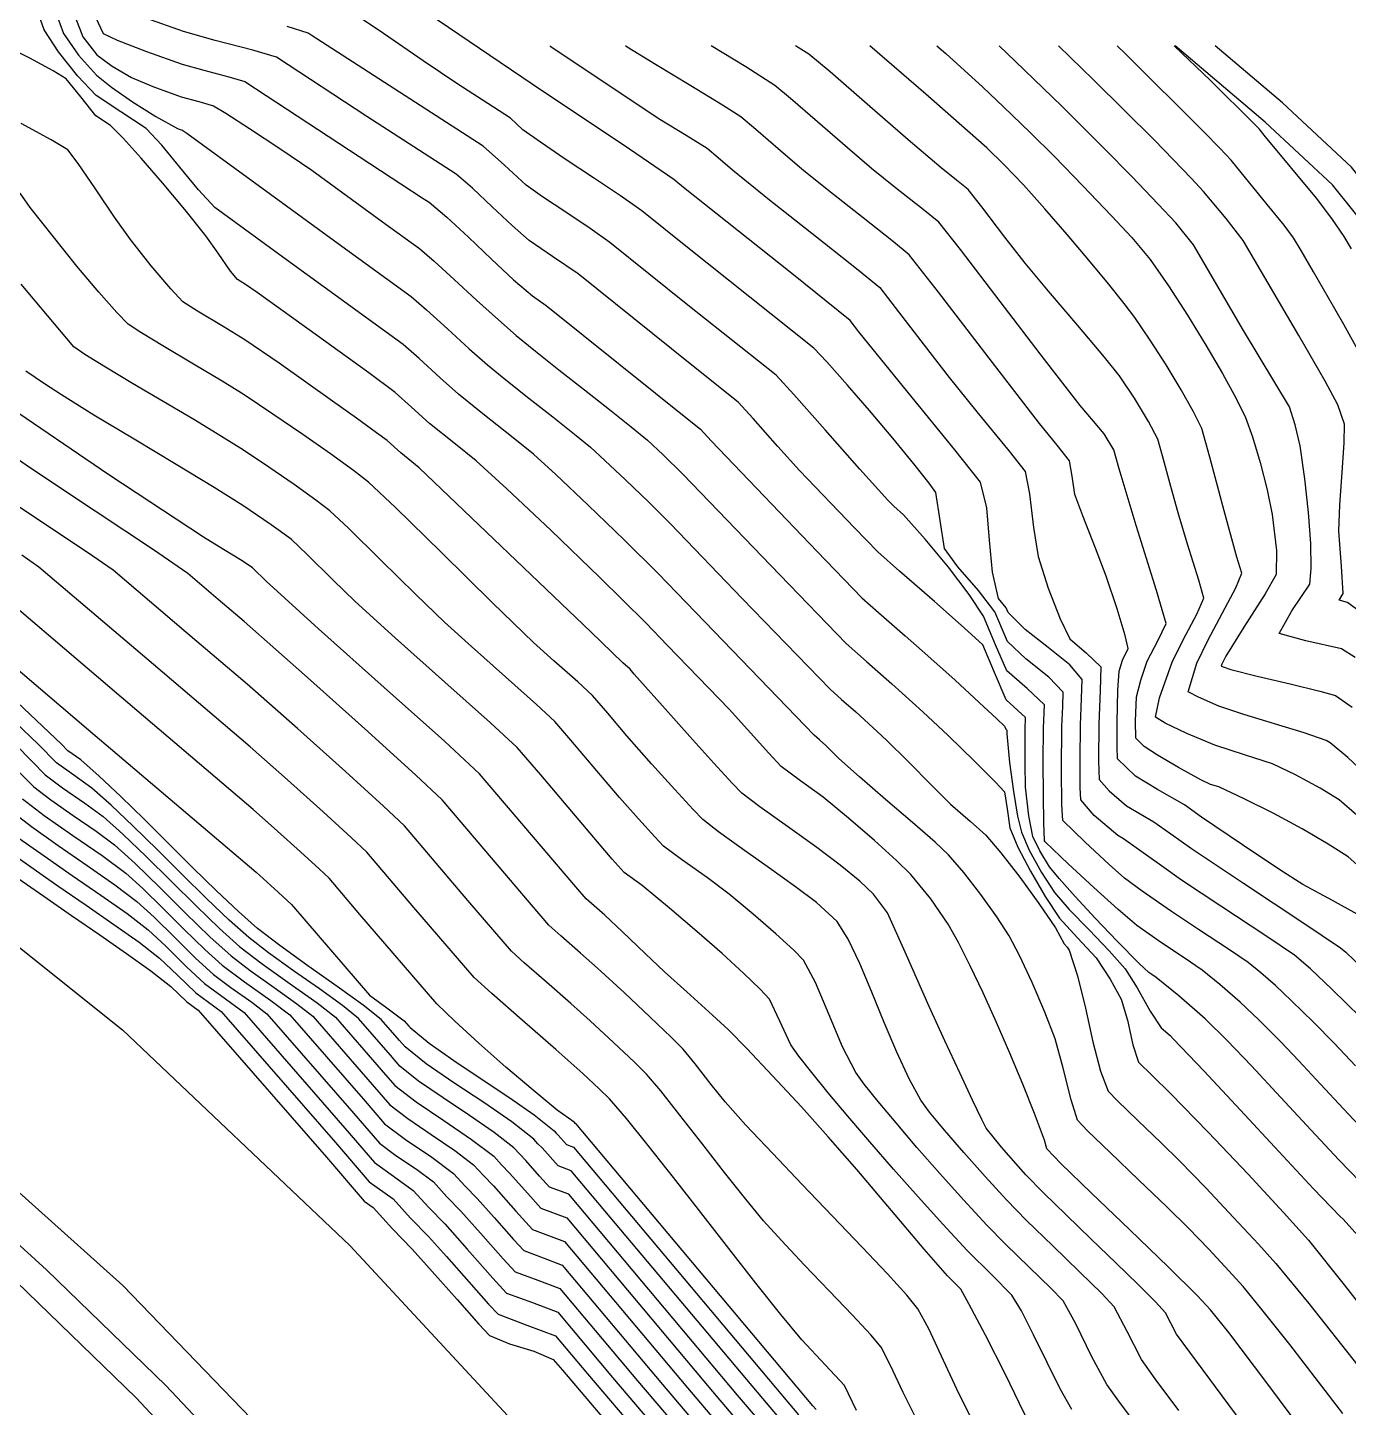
# Model space of a CAD drawing. Extents: x 62300 to 62842, y 108162 to 108784.
# Drawn here: x 62508.02 to 62548.9, y 108607.04 to 108649.77 of the extents above; entities that cross this region are included whole.
import ezdxf

# ---------------------------------------------------------------- set-up
doc = ezdxf.new("R2010")
doc.units = 0
doc.header["$LTSCALE"] = 1.000002
doc.header["$MEASUREMENT"] = 0
for name, color, linetype in [('Bâti', 7, 'Continuous'), ('curve livello 1m', 2, 'Continuous'), ('curve livello 5m', 7, 'Continuous'), ('Strade', 7, 'Continuous')]:
    doc.layers.add(name, color=color, linetype=linetype)

msp = doc.modelspace()

# ---------------------------------------------------------------- linework, layer by layer
at = {"layer": 'Bâti', "linetype": 'Continuous'}
for p, q in [((62505.28, 108614.324), (62508.611, 108611.308)), ((62508.611, 108611.308), (62512.298, 108607.717)), ((62507.675, 108610.933), (62511.379, 108607.341)), ((62512.298, 108607.717), (62515.977, 108603.84)), ((62515.231, 108603.235), (62511.379, 108607.341))]:
    msp.add_line(p, q, dxfattribs=at)
at = {"layer": 'curve livello 1m', "flags": 128}
for points in [[(62549.278, 108619.129), (62548.392, 108619.997), (62547.733, 108620.621), (62547.733, 108620.621), (62547.234, 108621.044), (62546.376, 108621.624), (62544.958, 108622.559), (62543.74, 108623.373), (62543.74, 108623.373), (62543.122, 108623.809), (62542.407, 108624.32), (62541.941, 108624.645), (62541.941, 108624.645), (62541.766, 108624.748), (62541.039, 108625.376), (62540.626, 108625.855), (62540.626, 108625.855), (62540.606, 108626.237), (62540.599, 108627.092), (62540.607, 108628.166), (62540.607, 108628.166), (62540.64, 108628.997), (62540.659, 108629.586), (62540.659, 108629.586), (62540.277, 108630.031), (62539.609, 108630.569), (62538.894, 108631.133), (62538.373, 108631.657), (62538.373, 108631.657), (62538.313, 108631.796), (62538.078, 108632.093), (62537.885, 108632.901), (62537.798, 108633.899), (62537.711, 108634.895), (62537.516, 108635.697), (62537.516, 108635.697), (62536.726, 108636.692), (62535.132, 108638.647), (62533.755, 108640.351), (62533.755, 108640.351), (62533.484, 108640.702), (62531.674, 108642.149), (62528.325, 108644.82), (62528.02, 108645.065), (62526.653, 108646), (62523.642, 108648.011), (62520.062, 108650.442)], [(62508.911, 108650.2), (62509.132, 108649.589), (62509.601, 108648.914), (62510.155, 108648.294), (62510.622, 108647.922), (62511.274, 108647.471), (62511.995, 108647.018), (62512.665, 108646.641), (62512.743, 108646.611), (62512.793, 108646.597), (62512.946, 108646.496), (62517.524, 108643.162), (62519.899, 108641.439), (62520.368, 108641.029), (62521.015, 108640.439), (62521.692, 108639.82), (62522.253, 108639.324), (62522.825, 108638.856), (62523.537, 108638.295), (62524.282, 108637.713), (62524.952, 108637.182), (62525.443, 108636.776), (62525.891, 108636.367), (62526.532, 108635.761), (62527.249, 108635.069), (62527.925, 108634.403), (62530.143, 108632.094), (62532.864, 108629.278), (62533.217, 108628.967), (62533.653, 108628.585), (62534.186, 108628.099), (62534.622, 108627.691), (62535.27, 108627.049), (62536.02, 108626.29), (62536.593, 108625.724), (62537.195, 108625.198), (62537.686, 108624.764), (62538.149, 108624.215), (62538.73, 108623.464), (62539.326, 108622.645), (62539.838, 108621.893), (62540.111, 108621.395), (62540.2, 108621.298), (62540.261, 108621.198), (62540.521, 108620.407), (62540.764, 108619.407), (62540.997, 108618.365), (62541.228, 108617.452), (62541.465, 108616.836), (62541.76, 108616.532), (62542.391, 108615.925), (62543.112, 108615.235), (62543.677, 108614.68), (62544.491, 108613.838), (62545.352, 108612.929), (62546.12, 108612.101), (62546.656, 108611.503), (62547.674, 108610.259), (62549.195, 108608.339)], [(62509.503, 108650.067), (62509.73, 108649.479), (62510.166, 108648.926), (62510.644, 108648.575), (62511.238, 108648.22), (62511.896, 108647.942), (62512.776, 108647.623), (62513.323, 108647.474), (62513.772, 108647.347), (62514.161, 108647.117), (62514.895, 108646.645), (62515.828, 108646.024), (62516.82, 108645.348), (62519.012, 108643.752), (62520.149, 108642.926), (62520.603, 108642.534), (62521.226, 108641.969), (62521.921, 108641.331), (62522.594, 108640.719), (62523.146, 108640.232), (62523.738, 108639.747), (62524.469, 108639.168), (62525.259, 108638.549), (62526.032, 108637.944), (62526.708, 108637.406), (62527.209, 108636.989), (62527.692, 108636.539), (62528.308, 108635.938), (62531.301, 108632.822), (62533.355, 108630.696), (62533.99, 108630.137), (62534.772, 108629.451), (62535.729, 108628.578), (62536.514, 108627.846), (62537.331, 108627.052), (62537.977, 108626.407), (62538.258, 108626.105), (62538.342, 108625.577), (62538.425, 108624.984), (62538.675, 108624.394), (62539.062, 108623.644), (62539.513, 108622.867), (62539.959, 108622.192), (62540.515, 108621.587), (62541.095, 108620.962), (62541.535, 108620.301), (62541.873, 108619.681), (62542.062, 108619.036), (62542.236, 108618.269), (62542.411, 108617.732), (62542.825, 108617.325), (62543.399, 108616.768), (62544.564, 108615.563), (62545.797, 108614.262), (62546.897, 108613.076), (62547.664, 108612.22), (62548.772, 108610.839), (62550.417, 108608.739)], [(62510.125, 108650.087), (62510.357, 108649.588), (62510.793, 108649.376), (62511.702, 108649.023), (62512.81, 108648.635), (62513.475, 108648.447), (62514.253, 108648.247), (62514.75, 108648.097), (62520.24, 108644.497), (62520.447, 108644.363), (62521, 108643.894), (62521.669, 108643.273), (62522.382, 108642.597), (62523.066, 108641.96), (62523.65, 108641.458), (62524.076, 108641.167), (62528.598, 108637.532), (62528.852, 108637.329), (62529.176, 108636.968), (62532.459, 108633.55), (62533.846, 108632.114), (62534.363, 108631.655), (62535.186, 108630.939), (62535.891, 108630.318), (62536.732, 108629.557), (62537.48, 108628.872), (62538.025, 108628.365), (62538.256, 108628.138), (62538.296, 108628.044), (62538.329, 108628.015), (62538.328, 108627.994), (62538.329, 108627.896), (62538.416, 108627.013), (62538.535, 108626.117), (62538.664, 108625.349), (62538.782, 108624.853), (62539.027, 108624.3), (62539.407, 108623.609), (62539.806, 108622.989), (62540.259, 108622.46), (62540.876, 108621.827), (62541.504, 108621.184), (62541.991, 108620.626), (62542.364, 108620.03), (62542.767, 108619.313), (62543.104, 108618.792), (62543.384, 108618.555), (62543.493, 108618.448), (62544.433, 108617.463), (62545.568, 108616.244), (62546.75, 108614.967), (62547.828, 108613.812), (62548.652, 108612.956), (62548.746, 108612.868), (62549.479, 108612.056)], [(62549.266, 108614.026), (62548.609, 108614.709), (62547.749, 108615.63), (62546.806, 108616.648), (62545.9, 108617.621), (62545.151, 108618.406), (62545.151, 108618.406), (62544.471, 108619.072), (62543.656, 108619.783), (62542.951, 108620.359), (62542.951, 108620.359), (62542.815, 108620.45), (62542.731, 108620.509), (62542.423, 108620.791), (62541.75, 108621.475), (62541.069, 108622.188), (62540.449, 108622.859), (62539.955, 108623.416), (62539.654, 108623.786), (62539.654, 108623.786), (62539.353, 108624.273), (62539.14, 108624.722), (62539.14, 108624.722), (62539.016, 108625.356), (62538.912, 108626.25), (62538.912, 108626.25), (62538.895, 108626.97), (62538.898, 108628.037), (62538.898, 108628.037), (62538.911, 108628.408), (62538.315, 108628.948), (62537.951, 108629.799), (62537.587, 108630.653), (62537.587, 108630.653), (62537.011, 108631.184), (62536.088, 108631.996), (62535.013, 108632.932), (62534.338, 108633.532), (62534.338, 108633.532), (62533.617, 108634.278), (62531.912, 108636.053), (62531.247, 108636.794), (62530.482, 108637.659), (62530.02, 108638.166), (62530.02, 108638.166), (62528.53, 108639.354), (62525.062, 108642.142), (62524.267, 108642.683), (62523.552, 108643.174), (62523.552, 108643.174), (62523.023, 108643.636), (62522.402, 108644.22), (62521.79, 108644.794), (62521.287, 108645.229), (62521.287, 108645.229), (62518.521, 108647.016), (62515.729, 108648.847), (62514.99, 108649.07), (62513.833, 108649.368), (62512.843, 108649.647), (62512.843, 108649.647), (62511.682, 108650.063)], [(62549.128, 108617.622), (62548.467, 108618.322), (62548.467, 108618.322), (62547.822, 108618.969), (62547.147, 108619.629), (62546.646, 108620.104), (62546.646, 108620.104), (62546.196, 108620.498), (62545.806, 108620.816), (62545.806, 108620.816), (62545.223, 108621.21), (62544.26, 108621.846), (62543.431, 108622.399), (62543.431, 108622.399), (62542.523, 108623.032), (62541.974, 108623.429), (62541.974, 108623.429), (62541.503, 108623.85), (62540.758, 108624.543), (62540.758, 108624.543), (62540.061, 108625.22), (62540.036, 108625.699), (62540.028, 108626.774), (62540.037, 108628.123), (62540.037, 108628.123), (62540.063, 108628.749), (62540.077, 108629.193), (62540.077, 108629.193), (62539.636, 108629.658), (62538.918, 108630.218), (62538.353, 108630.754), (62538.353, 108630.754), (62537.961, 108631.672), (62537.453, 108632.335), (62536.815, 108633.073), (62536.406, 108633.641), (62536.406, 108633.641), (62536.272, 108634.506), (62536.137, 108635.367), (62536.137, 108635.367), (62535.927, 108635.661), (62535.451, 108636.262), (62534.804, 108637.051), (62534.083, 108637.909), (62534.083, 108637.909), (62533.397, 108638.7), (62532.757, 108639.415), (62532.354, 108639.84), (62532.354, 108639.84), (62528.393, 108642.998), (62527.034, 108644.091), (62526.369, 108644.56), (62525.535, 108645.119), (62524.666, 108645.696), (62523.895, 108646.217), (62523.356, 108646.606), (62523.356, 108646.606), (62522.966, 108646.96), (62522.267, 108647.414), (62521.335, 108648.014), (62521.335, 108648.014), (62520.268, 108648.738), (62519.04, 108649.58), (62518.373, 108650.026)], [(62524.194, 108649.2), (62524.201, 108649.195), (62527.59, 108646.932), (62528.405, 108646.435), (62529.052, 108646.037), (62529.398, 108645.74), (62529.836, 108645.361), (62530.985, 108644.437), (62532.436, 108643.292), (62533.728, 108642.27), (62534.397, 108641.715), (62534.879, 108641.1), (62535.771, 108639.936), (62536.548, 108638.931), (62537.407, 108637.868), (62538.402, 108636.647), (62538.895, 108636.027), (62539.034, 108635.329), (62539.158, 108634.284), (62539.306, 108633.393), (62539.615, 108632.405), (62539.978, 108631.461), (62540.286, 108630.845), (62540.799, 108630.393), (62541.242, 108629.979), (62541.218, 108629.245), (62541.177, 108628.209), (62541.173, 108627.06), (62541.191, 108626.49), (62541.498, 108626.134), (62542.039, 108625.667), (62542.884, 108625.171), (62543.411, 108624.8), (62544.048, 108624.348), (62545.657, 108623.273), (62547.529, 108622.038), (62548.661, 108621.272), (62548.82, 108621.137), (62549.336, 108620.643)], [(62549.18, 108622.319), (62548.407, 108622.741), (62547.493, 108623.231), (62547.493, 108623.231), (62546.782, 108623.689), (62545.621, 108624.463), (62544.357, 108625.322), (62544.357, 108625.322), (62543.827, 108625.697), (62543, 108626.178), (62542.312, 108626.586), (62542.312, 108626.586), (62541.756, 108627.126), (62541.744, 108627.499), (62541.747, 108628.252), (62541.747, 108628.252), (62541.772, 108629.255), (62541.805, 108629.838), (62541.805, 108629.838), (62541.909, 108630.181), (62542.09, 108630.545), (62541.995, 108630.946), (62541.743, 108631.775), (62541.409, 108632.784), (62541.409, 108632.784), (62541.079, 108633.65), (62540.68, 108634.65), (62540.438, 108635.309), (62540.438, 108635.309), (62540.354, 108635.876), (62540.275, 108636.356), (62540.275, 108636.356), (62539.89, 108636.835), (62539.342, 108637.511), (62539.342, 108637.511), (62537.885, 108639.395), (62536.213, 108641.576), (62535.31, 108642.728), (62535.31, 108642.728), (62534.823, 108643.132), (62533.883, 108643.875), (62532.826, 108644.709), (62531.99, 108645.382), (62531.99, 108645.382), (62531.329, 108645.95), (62530.567, 108646.615), (62530.102, 108647.008), (62530.102, 108647.008), (62529.536, 108647.367), (62528.546, 108647.966), (62527.454, 108648.624), (62526.584, 108649.161), (62526.584, 108649.161), (62526.526, 108649.2)], [(62549.166, 108625.386), (62548.62, 108625.854), (62548.62, 108625.854), (62548.031, 108626.219), (62547.265, 108626.633), (62546.553, 108626.972), (62546.553, 108626.972), (62545.69, 108627.252), (62544.766, 108627.548), (62544.766, 108627.548), (62543.908, 108627.907), (62543.228, 108628.227), (62542.931, 108628.412), (62542.931, 108628.412), (62543.06, 108629.017), (62543.446, 108630.119), (62543.446, 108630.119), (62543.789, 108630.814), (62544.216, 108631.606), (62544.434, 108632.097), (62544.434, 108632.097), (62544.27, 108632.657), (62543.925, 108633.77), (62543.63, 108634.738), (62543.63, 108634.738), (62543.405, 108635.56), (62543.15, 108636.511), (62543.005, 108637.022), (62543.005, 108637.022), (62542.72, 108637.569), (62542.282, 108638.296), (62541.822, 108638.986), (62541.822, 108638.986), (62541.352, 108639.566), (62540.527, 108640.538), (62539.619, 108641.605), (62538.9, 108642.47), (62538.9, 108642.47), (62538.273, 108643.279), (62537.557, 108644.22), (62537.135, 108644.753), (62537.135, 108644.753), (62536.775, 108645.043), (62536.298, 108645.422), (62536.298, 108645.422), (62535.276, 108646.296), (62534.01, 108647.4), (62532.865, 108648.396), (62532.201, 108648.949), (62532.201, 108648.949), (62531.792, 108649.2)], [(62549.557, 108626.538), (62548.886, 108627.167), (62548.34, 108627.622), (62548.34, 108627.622), (62548.216, 108627.689), (62547.533, 108627.93), (62546.613, 108628.21), (62545.666, 108628.496), (62544.897, 108628.759), (62544.897, 108628.759), (62544.26, 108629.033), (62543.949, 108629.205), (62543.949, 108629.205), (62544.215, 108630.087), (62544.551, 108630.788), (62545.009, 108631.643), (62545.418, 108632.416), (62545.606, 108632.873), (62545.606, 108632.873), (62545.455, 108633.367), (62545.061, 108634.803), (62544.616, 108636.464), (62544.363, 108637.356), (62544.363, 108637.356), (62544.11, 108637.87), (62543.727, 108638.552), (62543.264, 108639.321), (62542.771, 108640.093), (62542.297, 108640.786), (62542.297, 108640.786), (62541.968, 108641.22), (62541.476, 108641.831), (62540.869, 108642.562), (62540.197, 108643.356), (62539.506, 108644.155), (62538.845, 108644.903), (62538.845, 108644.903), (62538.254, 108645.519), (62537.71, 108646.048), (62535.828, 108647.702), (62534.088, 108649.2)], [(62536.168, 108649.2), (62536.439, 108648.961), (62537.586, 108647.925), (62538.23, 108647.314), (62539.051, 108646.517), (62539.802, 108645.772), (62540.686, 108644.868), (62541.575, 108643.94), (62542.202, 108643.267), (62542.773, 108642.587), (62543.332, 108641.773), (62543.919, 108640.867), (62544.493, 108639.938), (62545.011, 108639.054), (62545.435, 108638.282), (62545.722, 108637.69), (62545.937, 108637.093), (62546.172, 108636.301), (62546.386, 108635.453), (62546.543, 108634.69), (62546.674, 108633.577), (62546.673, 108632.828), (62546.327, 108632.233), (62545.663, 108631.203), (62545.106, 108630.301), (62544.984, 108630.056), (62544.967, 108629.999), (62545.028, 108629.97), (62545.263, 108629.895), (62546.077, 108629.686), (62547.102, 108629.443), (62548.016, 108629.223), (62548.5, 108629.085), (62549.025, 108628.722)], [(62549.118, 108630.26), (62548.69, 108630.528), (62548.69, 108630.528), (62547.586, 108630.775), (62546.763, 108631.01), (62546.763, 108631.01), (62547.155, 108631.703), (62547.71, 108632.537), (62547.71, 108632.537), (62547.754, 108633.023), (62547.739, 108633.797), (62547.672, 108634.756), (62547.56, 108635.797), (62547.41, 108636.817), (62547.41, 108636.817), (62547.261, 108637.465), (62547.08, 108638.024), (62547.08, 108638.024), (62545.655, 108640.391), (62544.105, 108643.045), (62543.558, 108643.72), (62543.019, 108644.302), (62542.201, 108645.156), (62541.349, 108646.025), (62541.349, 108646.025), (62540.032, 108647.331), (62538.592, 108648.73), (62538.096, 108649.2)], [(62549.303, 108639.602), (62548.761, 108640.575), (62548.761, 108640.575), (62548.292, 108641.403), (62547.828, 108642.209), (62547.442, 108642.869), (62547.206, 108643.256), (62547.206, 108643.256), (62546.918, 108643.654), (62546.389, 108644.291), (62545.28, 108645.659), (62544.929, 108646.034), (62544.444, 108646.532), (62544.444, 108646.532), (62541.994, 108648.961), (62541.748, 108649.2)], [(62549.001, 108642.92), (62548.775, 108643.3), (62548.775, 108643.3), (62548.389, 108643.852), (62547.915, 108644.487), (62547.915, 108644.487), (62546.34, 108646.384), (62546.141, 108646.629), (62545.992, 108646.785), (62544.631, 108648.124), (62543.509, 108649.2)], [(62547.555, 108606.226), (62546.38, 108607.802), (62545.201, 108609.359), (62545.201, 108609.359), (62544.64, 108610.068), (62544.232, 108610.503), (62543.323, 108611.4), (62542.138, 108612.539), (62540.941, 108613.684), (62539.998, 108614.598), (62539.573, 108615.045), (62539.573, 108615.045), (62539.498, 108615.314), (62539.187, 108616.145), (62538.824, 108617.056), (62538.426, 108618.008), (62538.01, 108618.961), (62537.594, 108619.876), (62537.196, 108620.714), (62536.832, 108621.436), (62536.52, 108622.003), (62536.52, 108622.003), (62535.982, 108622.786), (62535.363, 108623.546), (62535.363, 108623.546), (62534.92, 108623.978), (62534.234, 108624.595), (62533.433, 108625.285), (62532.644, 108625.936), (62532.644, 108625.936), (62531.945, 108626.444), (62531.344, 108626.887), (62531.344, 108626.887), (62530.964, 108627.299), (62530.308, 108628.032), (62529.736, 108628.663), (62529.736, 108628.663), (62527.827, 108630.639), (62527.16, 108631.334), (62525.729, 108632.742), (62524.214, 108634.204), (62522.859, 108635.486), (62521.91, 108636.352), (62521.91, 108636.352), (62521.217, 108636.907), (62520.465, 108637.506), (62520.465, 108637.506), (62519.905, 108638.011), (62519.399, 108638.464), (62519.399, 108638.464), (62518.58, 108639.074), (62516.998, 108640.222), (62515.126, 108641.566), (62515.126, 108641.566), (62514.771, 108641.815), (62514.519, 108641.968), (62514.306, 108642.222), (62513.916, 108642.781), (62513.536, 108643.323), (62513.536, 108643.323), (62512.887, 108644.136), (62512.197, 108644.964), (62511.536, 108645.728), (62510.976, 108646.344), (62510.587, 108646.731), (62510.587, 108646.731), (62510.132, 108647.031), (62509.669, 108647.62), (62509.22, 108648.185), (62509.22, 108648.185), (62508.812, 108648.43), (62508.09, 108648.822), (62508.09, 108648.822), (62507.447, 108649.138)], [(62545.817, 108606.285), (62543.583, 108609.31), (62543.239, 108609.968), (62542.934, 108610.308), (62542.398, 108610.846), (62541.707, 108611.518), (62540.937, 108612.258), (62540.166, 108613.002), (62539.469, 108613.687), (62538.924, 108614.248), (62538.924, 108614.248), (62538.163, 108615.103), (62537.687, 108615.693), (62537.687, 108615.693), (62537.554, 108615.957), (62537.27, 108616.555), (62536.876, 108617.399), (62536.415, 108618.397), (62535.928, 108619.46), (62535.928, 108619.46), (62535.182, 108621.14), (62534.639, 108622.356), (62534.639, 108622.356), (62534.202, 108622.937), (62533.777, 108623.333), (62533.177, 108623.838), (62533.177, 108623.838), (62532.451, 108624.381), (62531.539, 108625.029), (62530.685, 108625.638), (62530.131, 108626.067), (62530.131, 108626.067), (62529.828, 108626.377), (62529.264, 108626.989), (62528.518, 108627.813), (62527.669, 108628.762), (62526.799, 108629.746), (62526.799, 108629.746), (62526.668, 108629.9), (62526.446, 108630.1), (62525.458, 108631.059), (62520.144, 108636.14), (62519.571, 108636.597), (62519.149, 108636.977), (62518.825, 108637.218), (62518.198, 108637.673), (62517.456, 108638.205), (62517.456, 108638.205), (62515.807, 108639.372), (62514.749, 108640.103), (62514.749, 108640.103), (62514.073, 108640.517), (62513.285, 108640.986), (62512.829, 108641.275), (62512.829, 108641.275), (62512.451, 108641.679), (62511.85, 108642.395), (62511.206, 108643.208), (62511.206, 108643.208), (62510.715, 108643.898), (62510.122, 108644.777), (62509.586, 108645.564), (62509.267, 108645.984), (62509.267, 108645.984), (62508.757, 108646.292), (62507.826, 108646.797)], [(62543.657, 108606.95), (62542.927, 108607.931), (62542.504, 108608.532), (62542.504, 108608.532), (62542.057, 108609.395), (62541.655, 108610.153), (62541.655, 108610.153), (62541.272, 108610.568), (62540.584, 108611.243), (62539.753, 108612.042), (62538.943, 108612.828), (62538.317, 108613.466), (62538.317, 108613.466), (62537.656, 108614.19), (62536.998, 108614.935), (62536.406, 108615.626), (62535.943, 108616.19), (62535.673, 108616.553), (62535.673, 108616.553), (62535.305, 108617.216), (62534.924, 108618.044), (62534.537, 108618.963), (62534.152, 108619.902), (62533.777, 108620.785), (62533.419, 108621.54), (62533.085, 108622.094), (62533.085, 108622.094), (62532.436, 108622.673), (62531.795, 108623.159), (62530.982, 108623.739), (62530.138, 108624.334), (62529.404, 108624.863), (62528.918, 108625.247), (62528.918, 108625.247), (62528.621, 108625.555), (62528.057, 108626.171), (62527.338, 108626.972), (62526.572, 108627.836), (62526.572, 108627.836), (62525.977, 108628.538), (62525.505, 108629.091), (62525.049, 108629.508), (62524.315, 108630.162), (62523.686, 108630.731), (62523.686, 108630.731), (62522.411, 108631.96), (62520.835, 108633.51), (62519.407, 108634.911), (62518.573, 108635.696), (62518.573, 108635.696), (62518.109, 108636.053), (62517.4, 108636.566), (62516.538, 108637.17), (62515.617, 108637.8), (62514.728, 108638.392), (62514.728, 108638.392), (62514.042, 108638.819), (62513.16, 108639.346), (62512.262, 108639.879), (62511.529, 108640.322), (62511.139, 108640.581), (62511.139, 108640.581), (62510.784, 108640.943), (62510.23, 108641.571), (62509.551, 108642.38), (62508.819, 108643.284), (62508.106, 108644.194), (62508.106, 108644.194), (62507.794, 108644.641)], [(62542.429, 108606.388), (62541.795, 108607.235), (62541.425, 108607.754), (62541.425, 108607.754), (62540.967, 108608.612), (62540.466, 108609.631), (62540.072, 108610.339), (62540.072, 108610.339), (62539.695, 108610.738), (62539.025, 108611.388), (62538.288, 108612.099), (62537.709, 108612.683), (62537.709, 108612.683), (62536.99, 108613.468), (62536.259, 108614.284), (62535.551, 108615.093), (62534.902, 108615.851), (62534.346, 108616.518), (62533.92, 108617.052), (62533.659, 108617.412), (62533.659, 108617.412), (62533.249, 108618.211), (62532.825, 108619.222), (62532.411, 108620.197), (62532.034, 108620.891), (62532.034, 108620.891), (62531.737, 108621.202), (62531.184, 108621.71), (62530.483, 108622.32), (62529.742, 108622.936), (62529.742, 108622.936), (62529.063, 108623.438), (62528.259, 108624.007), (62527.704, 108624.426), (62527.704, 108624.426), (62527.438, 108624.708), (62526.935, 108625.263), (62526.346, 108625.926), (62526.346, 108625.926), (62525.645, 108626.749), (62524.838, 108627.707), (62524.341, 108628.282), (62524.341, 108628.282), (62523.777, 108628.805), (62522.816, 108629.662), (62521.764, 108630.6), (62520.926, 108631.362), (62520.926, 108631.362), (62520.04, 108632.215), (62518.947, 108633.291), (62517.955, 108634.264), (62517.376, 108634.809), (62517.376, 108634.809), (62516.944, 108635.138), (62516.271, 108635.618), (62515.484, 108636.161), (62514.706, 108636.681), (62514.706, 108636.681), (62514.029, 108637.107), (62513.168, 108637.628), (62512.217, 108638.193), (62511.274, 108638.752), (62510.434, 108639.254), (62509.794, 108639.65), (62509.449, 108639.887), (62509.449, 108639.887), (62507.821, 108641.827)], [(62539.079, 108606.446), (62538.725, 108607.168), (62538.281, 108608.082), (62538.281, 108608.082), (62537.669, 108609.279), (62537.159, 108610.252), (62536.905, 108610.71), (62536.905, 108610.71), (62536.493, 108611.118), (62535.773, 108611.941), (62534.757, 108613.14), (62533.688, 108614.405), (62532.806, 108615.424), (62532.806, 108615.424), (62531.971, 108616.346), (62531.081, 108617.309), (62530.282, 108618.159), (62529.717, 108618.739), (62529.717, 108618.739), (62529.222, 108619.191), (62528.424, 108619.907), (62527.74, 108620.527), (62527.74, 108620.527), (62527.136, 108621.099), (62526.432, 108621.771), (62525.892, 108622.28), (62525.892, 108622.28), (62525.313, 108622.791), (62524.993, 108623.165), (62522.013, 108626.664), (62520.923, 108627.676), (62519.064, 108629.336), (62517.027, 108631.149), (62515.405, 108632.624), (62515.405, 108632.624), (62514.981, 108633.035), (62514.663, 108633.259), (62514.085, 108633.612), (62513.465, 108633.989), (62513.465, 108633.989), (62510.541, 108635.924), (62507.271, 108638.153)], [(62537.279, 108606.615), (62536.857, 108607.45), (62536.372, 108608.498), (62535.915, 108609.476), (62535.58, 108610.101), (62535.58, 108610.101), (62535.235, 108610.522), (62534.633, 108611.183), (62533.844, 108612.018), (62532.94, 108612.962), (62531.994, 108613.948), (62531.076, 108614.912), (62530.258, 108615.787), (62529.611, 108616.508), (62529.611, 108616.508), (62529.179, 108617.045), (62528.685, 108617.68), (62528.313, 108618.136), (62528.313, 108618.136), (62527.943, 108618.507), (62527.295, 108619.128), (62526.493, 108619.881), (62525.663, 108620.649), (62525.663, 108620.649), (62525.139, 108621.112), (62524.528, 108621.644), (62524.156, 108621.979), (62524.156, 108621.979), (62523.322, 108622.951), (62520.85, 108625.855), (62520.035, 108626.625), (62518.552, 108627.976), (62516.686, 108629.647), (62514.724, 108631.379), (62514.724, 108631.379), (62513.925, 108632.06), (62512.978, 108632.866), (62511.915, 108633.6), (62510.115, 108634.799), (62508.145, 108636.108), (62506.57, 108637.174)], [(62535.48, 108606.784), (62535.125, 108607.501), (62534.735, 108608.346), (62534.443, 108608.911), (62534.443, 108608.911), (62534.125, 108609.289), (62533.554, 108609.902), (62532.832, 108610.657), (62532.063, 108611.459), (62531.352, 108612.212), (62530.8, 108612.822), (62530.8, 108612.822), (62530.25, 108613.488), (62529.594, 108614.32), (62528.894, 108615.221), (62528.215, 108616.094), (62527.62, 108616.842), (62527.174, 108617.367), (62527.174, 108617.367), (62526.805, 108617.732), (62526.161, 108618.344), (62525.433, 108619.018), (62525.433, 108619.018), (62524.833, 108619.551), (62524.079, 108620.209), (62523.393, 108620.808), (62522.999, 108621.167), (62522.999, 108621.167), (62521.651, 108622.737), (62519.686, 108625.046), (62519.039, 108625.658), (62517.859, 108626.732), (62516.376, 108628.06), (62514.816, 108629.438), (62514.816, 108629.438), (62512.922, 108631.051), (62510.676, 108632.964), (62509.878, 108633.515), (62508.528, 108634.413), (62507.05, 108635.395)], [(62533.68, 108606.953), (62533.306, 108607.722), (62532.723, 108608.353), (62531.989, 108609.135), (62531.989, 108609.135), (62531.333, 108609.924), (62530.563, 108610.888), (62529.723, 108611.961), (62528.859, 108613.075), (62528.014, 108614.163), (62527.232, 108615.157), (62526.558, 108615.991), (62526.036, 108616.598), (62526.036, 108616.598), (62525.716, 108616.909), (62525.204, 108617.387), (62525.204, 108617.387), (62524.375, 108618.124), (62523.333, 108619.032), (62522.387, 108619.859), (62521.842, 108620.355), (62521.842, 108620.355), (62519.981, 108622.524), (62518.522, 108624.237), (62518.042, 108624.691), (62517.167, 108625.488), (62516.066, 108626.474), (62514.909, 108627.496), (62511.918, 108630.043), (62508.373, 108633.062), (62507.842, 108633.429)], [(62503.768, 108633.257), (62509.911, 108628.026), (62515.093, 108623.612), (62515.781, 108623), (62516.195, 108622.619), (62516.639, 108622.096), (62518.603, 108619.808), (62519.138, 108619.413), (62519.678, 108619.015), (62519.821, 108618.851), (62519.863, 108618.803), (62520.454, 108618.326), (62521.214, 108617.789), (62522.063, 108617.221), (62522.918, 108616.649), (62523.697, 108616.102), (62524.318, 108615.608), (62524.383, 108615.537), (62524.449, 108615.469), (62524.706, 108615.181), (62524.918, 108615.102), (62531.55, 108607.206), (62531.885, 108606.814)], [(62530.8, 108606.486), (62530, 108607.425), (62524.779, 108613.642), (62524.176, 108613.868), (62523.868, 108614.208), (62523.444, 108614.684), (62523.444, 108614.684), (62523.256, 108614.88), (62523.073, 108615.081), (62522.466, 108615.556), (62521.698, 108616.085), (62520.88, 108616.629), (62520.126, 108617.15), (62519.547, 108617.61), (62519.547, 108617.61), (62519.254, 108617.949), (62518.262, 108619.087), (62517.768, 108619.484), (62517.054, 108619.999), (62516.248, 108620.566), (62515.476, 108621.119), (62514.867, 108621.59), (62514.867, 108621.59), (62514.258, 108622.132), (62513.559, 108622.799), (62512.806, 108623.54), (62512.038, 108624.303), (62511.292, 108625.038), (62510.604, 108625.692), (62510.014, 108626.214), (62510.014, 108626.214), (62509.455, 108626.616), (62508.92, 108627.002), (62508.92, 108627.002), (62508.36, 108627.574), (62507.155, 108628.718)], [(62531.342, 108606.65), (62530.775, 108607.316), (62524.848, 108614.372), (62524.441, 108614.525), (62523.946, 108615.076), (62523.82, 108615.208), (62523.696, 108615.345), (62523.009, 108615.882), (62522.139, 108616.481), (62521.214, 108617.097), (62520.36, 108617.686), (62519.705, 108618.206), (62519.705, 108618.206), (62519.538, 108618.4), (62518.97, 108619.051), (62518.412, 108619.499), (62517.607, 108620.08), (62516.698, 108620.72), (62515.827, 108621.343), (62515.14, 108621.874), (62515.14, 108621.874), (62514.546, 108622.4), (62513.869, 108623.04), (62513.138, 108623.755), (62512.382, 108624.505), (62511.628, 108625.253), (62510.905, 108625.959), (62510.242, 108626.585), (62509.665, 108627.091), (62509.665, 108627.091), (62509.272, 108627.374), (62509.071, 108627.58), (62507.714, 108628.869)], [(62507.649, 108627.568), (62508.161, 108627.042), (62508.567, 108626.629), (62509.104, 108626.23), (62509.79, 108625.758), (62510.362, 108625.338), (62510.972, 108624.794), (62511.689, 108624.104), (62512.462, 108623.339), (62513.238, 108622.57), (62513.966, 108621.868), (62514.594, 108621.305), (62515.284, 108620.779), (62516.152, 108620.164), (62516.981, 108619.574), (62517.554, 108619.123), (62518.971, 108617.498), (62519.389, 108617.013), (62520.045, 108616.505), (62520.901, 108615.926), (62521.766, 108615.342), (62522.45, 108614.818), (62522.693, 108614.551), (62522.942, 108614.292), (62523.503, 108613.662), (62523.911, 108613.211), (62524.709, 108612.912), (62529.225, 108607.535), (62530.258, 108606.321)], [(62507.863, 108625.884), (62508.536, 108625.372), (62509.425, 108624.756), (62510.332, 108624.129), (62511.058, 108623.584), (62511.586, 108623.109), (62512.211, 108622.5), (62512.872, 108621.844), (62513.505, 108621.227), (62514.047, 108620.736), (62514.733, 108620.223), (62515.551, 108619.645), (62516.138, 108619.195), (62518.404, 108616.596), (62519.072, 108615.82), (62519.719, 108615.335), (62520.535, 108614.789), (62521.205, 108614.291), (62521.567, 108613.893), (62521.937, 108613.508), (62522.461, 108612.923), (62523.061, 108612.245), (62523.38, 108611.897), (62523.979, 108611.674), (62524.569, 108611.452), (62527.675, 108607.754), (62529.174, 108605.993)], [(62507.51, 108625.512), (62508.138, 108625.026), (62508.965, 108624.445), (62509.869, 108623.826), (62510.724, 108623.227), (62511.407, 108622.707), (62511.943, 108622.218), (62512.581, 108621.589), (62513.224, 108620.956), (62513.774, 108620.452), (62514.317, 108620.045), (62514.965, 108619.588), (62515.43, 108619.231), (62518.121, 108616.145), (62518.914, 108615.223), (62519.42, 108614.844), (62520.058, 108614.417), (62520.582, 108614.028), (62521.003, 108613.564), (62521.434, 108613.116), (62522.045, 108612.435), (62522.743, 108611.645), (62523.115, 108611.24), (62523.812, 108610.98), (62524.5, 108610.721), (62526.9, 108607.864), (62528.631, 108605.829)], [(62507.755, 108624.672), (62508.532, 108624.118), (62509.405, 108623.517), (62510.29, 108622.909), (62511.101, 108622.333), (62511.755, 108621.831), (62512.302, 108621.322), (62512.941, 108620.689), (62513.501, 108620.167), (62514.144, 108619.696), (62514.722, 108619.267), (62517.838, 108615.694), (62518.756, 108614.627), (62519.351, 108614.2), (62519.96, 108613.764), (62520.44, 108613.235), (62520.932, 108612.724), (62521.628, 108611.947), (62522.425, 108611.046), (62522.85, 108610.583), (62523.645, 108610.287), (62524.43, 108609.991), (62526.125, 108607.974), (62528.089, 108605.665)], [(62507.38, 108624.312), (62508.118, 108623.779), (62508.957, 108623.197), (62509.837, 108622.595), (62510.695, 108622.001), (62511.471, 108621.444), (62512.103, 108620.954), (62512.661, 108620.423), (62513.227, 108619.883), (62514.014, 108619.303), (62517.554, 108615.243), (62518.598, 108614.03), (62519.337, 108613.501), (62519.877, 108612.906), (62520.43, 108612.331), (62520.985, 108611.715), (62521.679, 108610.93), (62522.287, 108610.245), (62522.585, 108609.927), (62523.478, 108609.593), (62524.36, 108609.261), (62525.35, 108608.083), (62527.547, 108605.501)]]:
    msp.add_lwpolyline(points, dxfattribs=at)
at = {"layer": 'curve livello 5m', "flags": 128}
for points in [[(62548.728, 108606.853), (62547.981, 108607.839), (62547.091, 108608.987), (62546.226, 108610.079), (62545.648, 108610.786), (62545.208, 108611.272), (62544.581, 108611.941), (62543.954, 108612.592), (62543.284, 108613.253), (62542.41, 108614.093), (62541.528, 108614.937), (62540.832, 108615.611), (62540.519, 108615.94), (62540.322, 108616.567), (62540.07, 108617.585), (62539.825, 108618.454), (62539.503, 108619.286), (62539.114, 108620.196), (62538.725, 108621.034), (62538.402, 108621.65), (62538.026, 108622.231), (62537.529, 108622.921), (62536.999, 108623.601), (62536.524, 108624.155), (62536.112, 108624.541), (62535.412, 108625.151), (62534.579, 108625.865), (62533.767, 108626.567), (62533.133, 108627.136), (62532.731, 108627.537), (62532.534, 108627.719), (62532.373, 108627.86), (62528.985, 108631.367), (62527.542, 108632.868), (62526.489, 108633.905), (62525.373, 108634.983), (62524.375, 108635.927), (62523.677, 108636.564), (62523.005, 108637.109), (62522.113, 108637.808), (62521.359, 108638.415), (62520.792, 108638.921), (62520.138, 108639.52), (62519.649, 108639.951), (62516.037, 108642.573), (62513.813, 108644.193), (62513.307, 108644.739), (62512.737, 108645.441), (62512.175, 108646.131), (62511.693, 108646.642), (62510.906, 108647.158), (62510.143, 108647.663), (62509.578, 108648.264), (62508.981, 108649.019), (62508.534, 108649.699), (62508.37, 108650.159)], [(62549.389, 108615.605), (62548.747, 108616.293), (62548.044, 108617.052), (62547.368, 108617.778), (62546.809, 108618.364), (62546.128, 108619.042), (62545.558, 108619.588), (62544.926, 108620.14), (62544.379, 108620.587), (62543.824, 108620.959), (62543.123, 108621.424), (62542.353, 108621.969), (62541.775, 108622.462), (62541.022, 108623.138), (62540.227, 108623.878), (62539.523, 108624.56), (62539.501, 108624.584), (62539.497, 108624.591), (62539.495, 108624.603), (62539.475, 108625.138), (62539.462, 108626.005), (62539.459, 108627.04), (62539.468, 108628.08), (62539.468, 108628.08), (62539.494, 108628.801), (62538.961, 108629.299), (62538.334, 108629.851), (62537.983, 108630.658), (62537.61, 108631.547), (62537.162, 108632.213), (62536.522, 108633.055), (62535.807, 108633.928), (62535.132, 108634.684), (62534.829, 108634.951), (62534.775, 108635.006), (62534.649, 108635.137), (62533.782, 108636.099), (62532.709, 108637.311), (62531.741, 108638.403), (62531.187, 108639.003), (62528.461, 108641.176), (62526.048, 108643.116), (62525.439, 108643.542), (62524.682, 108644.047), (62523.959, 108644.53), (62523.454, 108644.89), (62522.78, 108645.503), (62522.126, 108646.094), (62516.802, 108649.536), (62516.708, 108649.598), (62516.054, 108649.805)], [(62549.428, 108623.617), (62548.9, 108624.087), (62548.28, 108624.486), (62547.473, 108624.954), (62546.575, 108625.44), (62545.682, 108625.89), (62544.89, 108626.254), (62544.636, 108626.336), (62544.336, 108626.477), (62543.641, 108626.859), (62542.992, 108627.24), (62542.584, 108627.505), (62542.321, 108627.761), (62542.317, 108628.294), (62542.344, 108629.046), (62542.477, 108629.562), (62542.678, 108630.15), (62543.011, 108630.804), (62543.262, 108631.321), (62542.965, 108632.336), (62542.339, 108634.353), (62541.805, 108636.108), (62541.647, 108636.688), (62541.347, 108637.186), (62541.018, 108637.58), (62540.605, 108638.07), (62539.497, 108639.493), (62538.128, 108641.291), (62536.902, 108642.895), (62536.222, 108643.74), (62535.742, 108644.133), (62534.883, 108644.81), (62534.144, 108645.402), (62533.397, 108646.041), (62532.473, 108646.847), (62531.636, 108647.574), (62531.151, 108647.979), (62530.255, 108648.548), (62529.176, 108649.2)], [(62549.638, 108631.394), (62548.881, 108631.971), (62548.616, 108632.037), (62548.746, 108632.246), (62548.695, 108633.089), (62548.611, 108634.179), (62548.611, 108634.179), (62548.642, 108634.988), (62548.714, 108635.99), (62548.777, 108636.913), (62548.782, 108637.485), (62548.782, 108637.485), (62548.581, 108638.09), (62548.183, 108638.822), (62547.365, 108640.232), (62545.65, 108643.171), (62545.118, 108643.859), (62544.419, 108644.69), (62544.419, 108644.69), (62544.047, 108645.091), (62543.484, 108645.679), (62542.897, 108646.278), (62542.897, 108646.278), (62541.013, 108648.146), (62539.928, 108649.2)], [(62540.346, 108606.976), (62539.987, 108607.62), (62539.577, 108608.437), (62539.162, 108609.286), (62538.784, 108610.029), (62538.489, 108610.524), (62537.874, 108611.14), (62537.101, 108611.901), (62536.351, 108612.717), (62535.585, 108613.567), (62534.824, 108614.425), (62534.092, 108615.265), (62533.411, 108616.06), (62532.803, 108616.784), (62532.291, 108617.412), (62531.898, 108617.916), (62531.645, 108618.272), (62531.305, 108619.008), (62530.983, 108619.688), (62530.7, 108619.998), (62530.196, 108620.483), (62529.523, 108621.095), (62528.738, 108621.784), (62527.895, 108622.501), (62527.048, 108623.199), (62526.491, 108623.606), (62526.12, 108624.016), (62525.091, 108625.223), (62523.906, 108626.629), (62523.177, 108627.473), (62522.35, 108628.24), (62520.94, 108629.499), (62519.396, 108630.875), (62518.165, 108631.993), (62517.47, 108632.666), (62516.671, 108633.453), (62516.179, 108633.922), (62515.561, 108634.375), (62514.684, 108634.97), (62513.801, 108635.524), (62512.62, 108636.239), (62511.319, 108637.019), (62510.075, 108637.769), (62509.067, 108638.396), (62508.55, 108638.738), (62507.971, 108639.133)], [(62532.427, 108606.978), (62532.326, 108607.097), (62524.988, 108615.832), (62524.971, 108615.838), (62524.951, 108615.861), (62524.946, 108615.866), (62524.941, 108615.872), (62524.418, 108616.247), (62523.668, 108616.862), (62522.829, 108617.579), (62521.993, 108618.317), (62521.248, 108618.998), (62520.684, 108619.542), (62518.31, 108622.31), (62517.358, 108623.428), (62517.045, 108623.724), (62516.474, 108624.244), (62515.756, 108624.887), (62515.001, 108625.554), (62510.914, 108629.034), (62506.071, 108633.159)], [(62507.649, 108626.831), (62508.215, 108626.257), (62508.215, 108626.257), (62508.741, 108625.857), (62509.435, 108625.376), (62510.143, 108624.886), (62510.71, 108624.461), (62510.71, 108624.461), (62511.347, 108623.887), (62512.103, 108623.151), (62512.901, 108622.359), (62513.666, 108621.613), (62514.321, 108621.021), (62514.321, 108621.021), (62514.909, 108620.571), (62515.65, 108620.047), (62516.357, 108619.544), (62516.846, 108619.159), (62516.846, 108619.159), (62518.688, 108617.047), (62519.231, 108616.416), (62519.787, 108615.985), (62520.513, 108615.494), (62521.247, 108614.999), (62521.828, 108614.554), (62521.828, 108614.554), (62522.13, 108614.222), (62522.439, 108613.9), (62523.139, 108613.116), (62523.645, 108612.554), (62523.645, 108612.554), (62524.146, 108612.367), (62524.639, 108612.182), (62524.639, 108612.182), (62528.45, 108607.645), (62529.716, 108606.157)], [(62507.716, 108623.434), (62508.524, 108622.869), (62509.386, 108622.277), (62510.256, 108621.68), (62511.088, 108621.1), (62511.836, 108620.558), (62512.451, 108620.077), (62512.451, 108620.077), (62512.954, 108619.598), (62513.306, 108619.339), (62517.271, 108614.792), (62518.44, 108613.434), (62518.714, 108613.237), (62519.314, 108612.578), (62519.927, 108611.939), (62520.544, 108611.255), (62521.314, 108610.384), (62521.989, 108609.624), (62522.32, 108609.27), (62522.32, 108609.27), (62522.934, 108609.01), (62523.688, 108608.79), (62524.29, 108608.531), (62524.29, 108608.531), (62524.574, 108608.193), (62527.005, 108605.337)]]:
    msp.add_lwpolyline(points, dxfattribs=at)
at = {"layer": 'Strade', "linetype": 'Continuous', "flags": 128}
for points in [[(62465.106, 108651.13), (62472.482, 108648.147), (62479.72, 108645.041), (62486.386, 108641.764), (62486.942, 108641.252), (62487.275, 108640.665), (62488.124, 108636.948), (62488.838, 108635.257), (62490.381, 108633.547), (62495.573, 108630.227), (62503.081, 108625.033), (62510.962, 108618.738), (62518.006, 108612.044), (62524.466, 108605.084), (62530.1, 108598.06), (62534.28, 108592.248), (62535.713, 108590.207), (62537.329, 108587.882), (62542.387, 108580.75), (62547.672, 108573.468), (62554.369, 108564.095), (62559.483, 108557.245), (62561.502, 108554.718)], [(62582.991, 108576.475), (62580.852, 108583.253), (62579.917, 108591.401), (62578.098, 108599.834), (62574.785, 108609.948), (62572.385, 108615.675), (62566.698, 108625.791), (62561.177, 108629.884), (62556.612, 108633.779), (62554.175, 108636.574), (62549.668, 108643.325), (62548.407, 108644.897), (62546.329, 108646.84), (62543.543, 108649.2)], [(62583.627, 108577.119), (62581.638, 108583.421), (62580.707, 108591.531), (62578.871, 108600.043), (62575.535, 108610.228), (62573.105, 108616.027), (62567.312, 108626.332), (62561.675, 108630.51), (62557.176, 108634.349), (62554.812, 108637.061), (62550.314, 108643.798), (62548.995, 108645.442), (62546.861, 108647.438), (62544.78, 108649.2)], [(62556.907, 108550.065), (62553.964, 108553.96), (62549.12, 108560.369), (62542.669, 108569.606), (62537.389, 108577.165), (62532.362, 108584.423), (62529.353, 108588.776), (62524.187, 108595.986), (62517.766, 108603.766), (62510.975, 108610.819), (62503.339, 108617.66), (62495.918, 108623.366), (62487.456, 108628.94), (62478.832, 108633.619), (62469.806, 108637.707), (62462.179, 108640.556), (62454.459, 108642.927), (62447.181, 108644.738)]]:
    msp.add_lwpolyline(points, dxfattribs=at)

doc.saveas('drawing.dxf')
